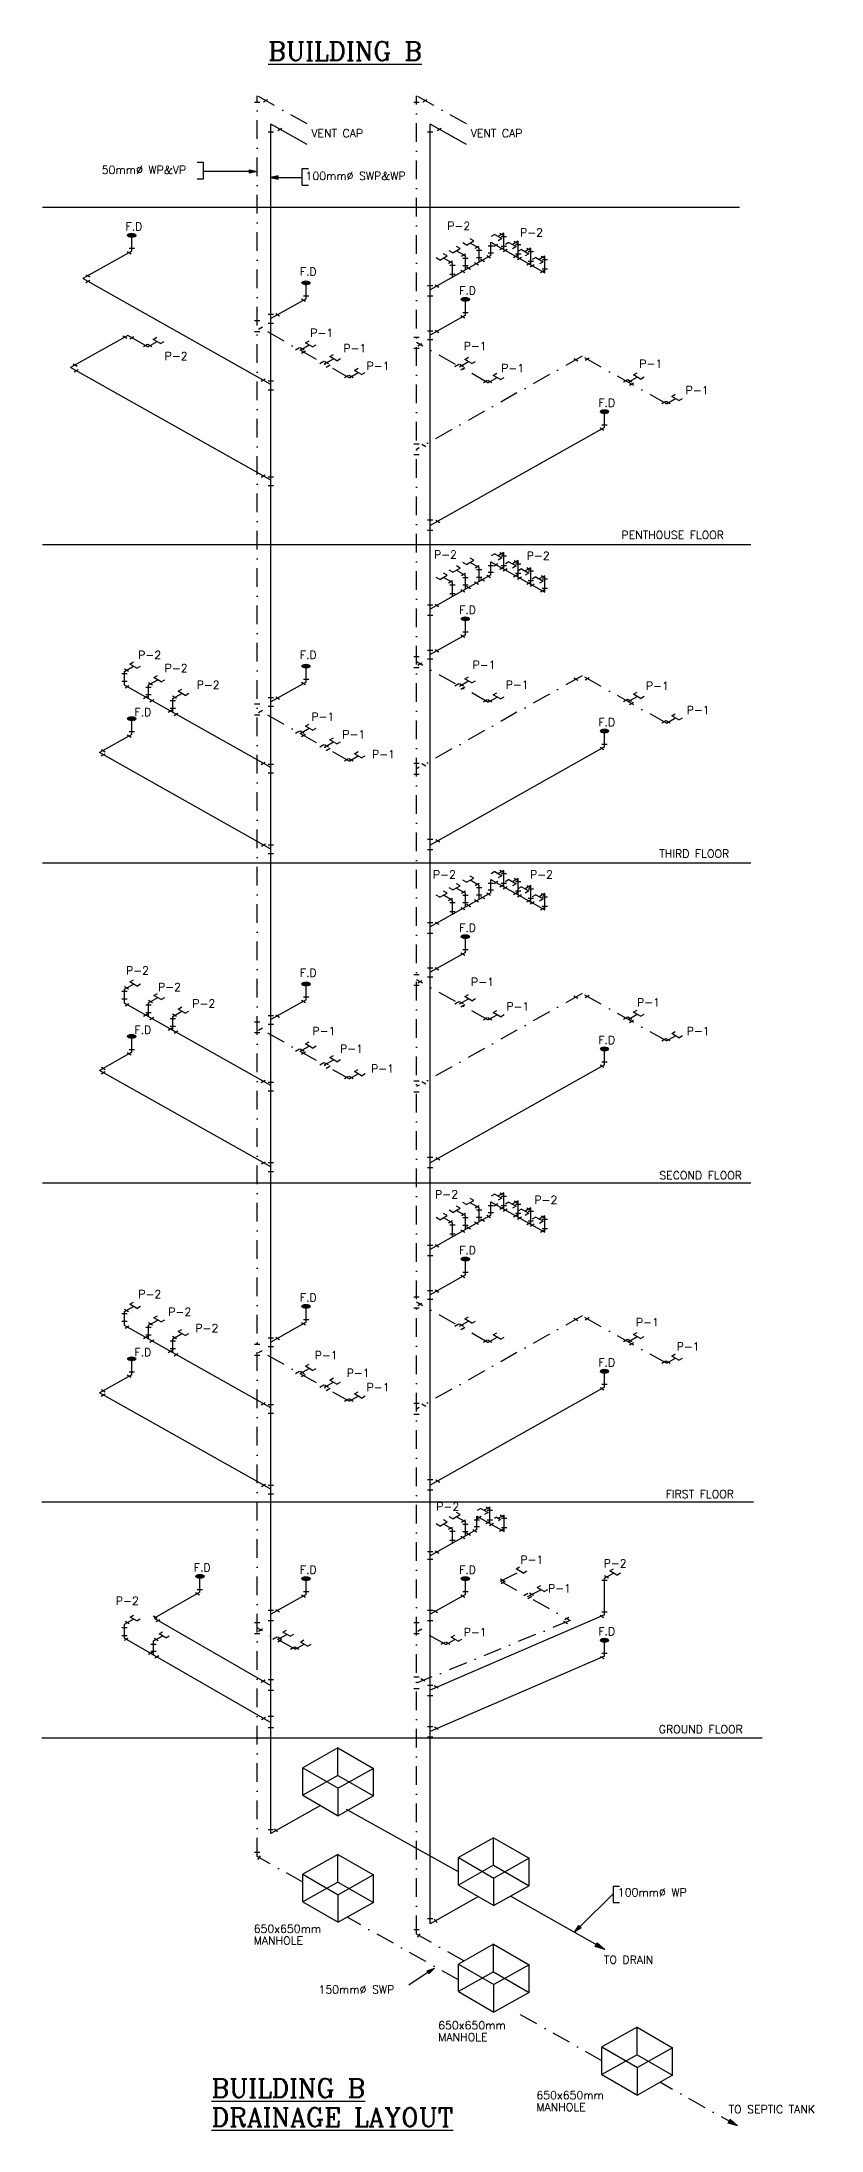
# Model space of a CAD drawing. Extents: x 3065113 to 6433189, y 628544 to 1322066.
# Drawn here: x 3151482 to 3166094, y 628544 to 667699 of the extents above; entities that cross this region are included whole.
import ezdxf

# ---------------------------------------------------------------- set-up
doc = ezdxf.new("R2010")
doc.units = 0
doc.header["$LTSCALE"] = 700
doc.header["$MEASUREMENT"] = 0
doc.linetypes.add('DASHDOT', pattern=[1, 0.5, -0.25, 0, -0.25])
for name, color, linetype in [('DRAINGE', 6, 'CONTINUOUS'), ('W-SUPPLY', 4, 'DASHDOT'), ('WAT-TXT', 8, 'CONTINUOUS')]:
    doc.layers.add(name, color=color, linetype=linetype)
doc.styles.add('ROMANC', font='ROMANC', dxfattribs={"height": 0.2})

msp = doc.modelspace()

# ---------------------------------------------------------------- hatches: boundary and pattern name
at = {"layer": 'DRAINGE'}
h = msp.add_hatch(dxfattribs=at)
h.set_pattern_fill('ANSI32', color=256, scale=70, style=0)
h.set_pattern_definition([(45, (972602.008, 185787.45), (-18.561553, 18.561553), []), (45, (972614.382, 185787.45), (-18.561553, 18.561553), [])])
edge = h.paths.add_edge_path()
edge.add_ellipse((3153168, 664070), major_axis=(77, 0), ratio=0.473513, start_angle=0, end_angle=360)
h = msp.add_hatch(dxfattribs=at)
h.set_pattern_fill('ANSI32', color=256, scale=70, style=0)
h.set_pattern_definition([(45, (975870.008, 184896.103), (-18.561553, 18.561553), []), (45, (975882.382, 184896.103), (-18.561553, 18.561553), [])])
edge = h.paths.add_edge_path()
edge.add_ellipse((3156436, 663179), major_axis=(77, 0), ratio=0.473513, start_angle=0, end_angle=360)
h = msp.add_hatch(dxfattribs=at)
h.set_pattern_fill('ANSI32', color=256, scale=70, style=0)
h.set_pattern_definition([(45, (978857.008, 184586.045), (-18.561553, 18.561553), []), (45, (978869.382, 184586.045), (-18.561553, 18.561553), [])])
edge = h.paths.add_edge_path()
edge.add_ellipse((3159423, 662869), major_axis=(77, 0), ratio=0.473513, start_angle=0, end_angle=360)
h = msp.add_hatch(dxfattribs=at)
h.set_pattern_fill('ANSI32', color=256, scale=70, style=0)
h.set_pattern_definition([(45, (981465.008, 182481.216), (-18.561553, 18.561553), []), (45, (981477.382, 182481.216), (-18.561553, 18.561553), [])])
edge = h.paths.add_edge_path()
edge.add_ellipse((3162031, 660764), major_axis=(77, 0), ratio=0.473513, start_angle=0, end_angle=360)
h = msp.add_hatch(dxfattribs=at)
h.set_pattern_fill('ANSI32', color=256, scale=70, style=0)
h.set_pattern_definition([(45, (978857.008, 178597.633), (-18.561553, 18.561553), []), (45, (978869.382, 178597.633), (-18.561553, 18.561553), [])])
edge = h.paths.add_edge_path()
edge.add_ellipse((3159423, 656880), major_axis=(77, 0), ratio=0.473513, start_angle=0, end_angle=360)
h = msp.add_hatch(dxfattribs=at)
h.set_pattern_fill('ANSI32', color=256, scale=70, style=0)
h.set_pattern_definition([(45, (975870.008, 177710.01), (-18.561553, 18.561553), []), (45, (975882.382, 177710.01), (-18.561553, 18.561553), [])])
edge = h.paths.add_edge_path()
edge.add_ellipse((3156436, 655993), major_axis=(77, 0), ratio=0.473513, start_angle=0, end_angle=360)
h = msp.add_hatch(dxfattribs=at)
h.set_pattern_fill('ANSI32', color=256, scale=70, style=0)
h.set_pattern_definition([(45, (972602.008, 176726.46), (-18.561553, 18.561553), []), (45, (972614.382, 176726.46), (-18.561553, 18.561553), [])])
edge = h.paths.add_edge_path()
edge.add_ellipse((3153168, 655009), major_axis=(77, 0), ratio=0.473513, start_angle=0, end_angle=360)
h = msp.add_hatch(dxfattribs=at)
h.set_pattern_fill('ANSI32', color=256, scale=70, style=0)
h.set_pattern_definition([(45, (981465.008, 176492.804), (-18.561553, 18.561553), []), (45, (981477.382, 176492.804), (-18.561553, 18.561553), [])])
edge = h.paths.add_edge_path()
edge.add_ellipse((3162031, 654776), major_axis=(77, 0), ratio=0.473513, start_angle=0, end_angle=360)
h = msp.add_hatch(dxfattribs=at)
h.set_pattern_fill('ANSI32', color=256, scale=70, style=0)
h.set_pattern_definition([(45, (978857.008, 172639.168), (-18.561553, 18.561553), []), (45, (978869.382, 172639.168), (-18.561553, 18.561553), [])])
edge = h.paths.add_edge_path()
edge.add_ellipse((3159423, 650922), major_axis=(77, 0), ratio=0.473513, start_angle=0, end_angle=360)
h = msp.add_hatch(dxfattribs=at)
h.set_pattern_fill('ANSI32', color=256, scale=70, style=0)
h.set_pattern_definition([(45, (975870.008, 171751.545), (-18.561553, 18.561553), []), (45, (975882.382, 171751.545), (-18.561553, 18.561553), [])])
edge = h.paths.add_edge_path()
edge.add_ellipse((3156436, 650034), major_axis=(77, 0), ratio=0.473513, start_angle=0, end_angle=360)
h = msp.add_hatch(dxfattribs=at)
h.set_pattern_fill('ANSI32', color=256, scale=70, style=0)
h.set_pattern_definition([(45, (972602.008, 170767.995), (-18.561553, 18.561553), []), (45, (972614.382, 170767.995), (-18.561553, 18.561553), [])])
edge = h.paths.add_edge_path()
edge.add_ellipse((3153168, 649051), major_axis=(77, 0), ratio=0.473513, start_angle=0, end_angle=360)
h = msp.add_hatch(dxfattribs=at)
h.set_pattern_fill('ANSI32', color=256, scale=70, style=0)
h.set_pattern_definition([(45, (981465.008, 170534.34), (-18.561553, 18.561553), []), (45, (981477.382, 170534.34), (-18.561553, 18.561553), [])])
edge = h.paths.add_edge_path()
edge.add_ellipse((3162031, 648817), major_axis=(77, 0), ratio=0.473513, start_angle=0, end_angle=360)
h = msp.add_hatch(dxfattribs=at)
h.set_pattern_fill('ANSI32', color=256, scale=70, style=0)
h.set_pattern_definition([(45, (978857.008, 166594.74), (-18.561553, 18.561553), []), (45, (978869.382, 166594.74), (-18.561553, 18.561553), [])])
edge = h.paths.add_edge_path()
edge.add_ellipse((3159423, 644877), major_axis=(77, 0), ratio=0.473513, start_angle=0, end_angle=360)
h = msp.add_hatch(dxfattribs=at)
h.set_pattern_fill('ANSI32', color=256, scale=70, style=0)
h.set_pattern_definition([(45, (975870.008, 165707.116), (-18.561553, 18.561553), []), (45, (975882.382, 165707.116), (-18.561553, 18.561553), [])])
edge = h.paths.add_edge_path()
edge.add_ellipse((3156436, 643990), major_axis=(77, 0), ratio=0.473513, start_angle=0, end_angle=360)
h = msp.add_hatch(dxfattribs=at)
h.set_pattern_fill('ANSI32', color=256, scale=70, style=0)
h.set_pattern_definition([(45, (972602.008, 164723.566), (-18.561553, 18.561553), []), (45, (972614.382, 164723.566), (-18.561553, 18.561553), [])])
edge = h.paths.add_edge_path()
edge.add_ellipse((3153168, 643006), major_axis=(77, 0), ratio=0.473513, start_angle=0, end_angle=360)
h = msp.add_hatch(dxfattribs=at)
h.set_pattern_fill('ANSI32', color=256, scale=70, style=0)
h.set_pattern_definition([(45, (981465.008, 164489.91), (-18.561553, 18.561553), []), (45, (981477.382, 164489.91), (-18.561553, 18.561553), [])])
edge = h.paths.add_edge_path()
edge.add_ellipse((3162031, 642773), major_axis=(77, 0), ratio=0.473513, start_angle=0, end_angle=360)
h = msp.add_hatch(dxfattribs=at)
h.set_pattern_fill('ANSI32', color=256, scale=70, style=0)
h.set_pattern_definition([(45, (973881.98, 160643.922), (-18.561553, 18.561553), []), (45, (973894.353, 160643.922), (-18.561553, 18.561553), [])])
edge = h.paths.add_edge_path()
edge.add_ellipse((3154448, 638927), major_axis=(77, 0), ratio=0.473513, start_angle=0, end_angle=360)
h = msp.add_hatch(dxfattribs=at)
h.set_pattern_fill('ANSI32', color=256, scale=70, style=0)
h.set_pattern_definition([(45, (975870.008, 160602.085), (-18.561553, 18.561553), []), (45, (975882.382, 160602.085), (-18.561553, 18.561553), [])])
edge = h.paths.add_edge_path()
edge.add_ellipse((3156436, 638885), major_axis=(77, 0), ratio=0.473513, start_angle=0, end_angle=360)
h = msp.add_hatch(dxfattribs=at)
h.set_pattern_fill('ANSI32', color=256, scale=70, style=0)
h.set_pattern_definition([(45, (978857.008, 160602.085), (-18.561553, 18.561553), []), (45, (978869.382, 160602.085), (-18.561553, 18.561553), [])])
edge = h.paths.add_edge_path()
edge.add_ellipse((3159423, 638885), major_axis=(77, 0), ratio=0.473513, start_angle=0, end_angle=360)
h = msp.add_hatch(dxfattribs=at)
h.set_pattern_fill('ANSI32', color=256, scale=70, style=0)
h.set_pattern_definition([(45, (981465.008, 159447.763), (-18.561553, 18.561553), []), (45, (981477.382, 159447.763), (-18.561553, 18.561553), [])])
edge = h.paths.add_edge_path()
edge.add_ellipse((3162031, 637730), major_axis=(77, 0), ratio=0.473513, start_angle=0, end_angle=360)

# ---------------------------------------------------------------- linework, layer by layer
for p, q in [((3155775, 634109), (3155775, 666157)), ((3156457, 665773), (3155775, 666157)), ((3155908, 666037), (3155983, 666080)), ((3158762, 632413), (3158762, 666157)), ((3159444, 665773), (3158762, 666157)), ((3158895, 666037), (3158970, 666080)), ((3155726, 666009), (3155825, 666009)), ((3158713, 666009), (3158812, 666009)), ((3159974, 664087), (3159906, 664047)), ((3159974, 664087), (3160108, 664009)), ((3160144, 664110), (3160037, 664050)), ((3160071, 664112), (3160146, 664069)), ((3160144, 663803), (3160144, 664110)), ((3153168, 663773), (3152253, 663258)), ((3153084, 663768), (3153158, 663725)), ((3153118, 663827), (3153218, 663827)), ((3153168, 663773), (3153168, 664034)), ((3159901, 663692), (3158762, 663051)), ((3159081, 663684), (3159013, 663724)), ((3159189, 663743), (3159120, 663782)), ((3159189, 663743), (3159323, 663821)), ((3159423, 663683), (3159252, 663780)), ((3159323, 663821), (3159255, 663860)), ((3159350, 663682), (3159425, 663725)), ((3159446, 663888), (3159378, 663928)), ((3159446, 663888), (3159581, 663966)), ((3159681, 663829), (3159510, 663925)), ((3159581, 663966), (3159513, 664005)), ((3159608, 663827), (3159682, 663870)), ((3159631, 663791), (3159730, 663791)), ((3159681, 663568), (3159681, 663829)), ((3159822, 663689), (3159896, 663646)), ((3159852, 663871), (3159951, 663871)), ((3159852, 663743), (3159951, 663743)), ((3159901, 663692), (3159901, 663939)), ((3159901, 663939), (3160915, 663369)), ((3159960, 663864), (3160034, 663907)), ((3160108, 664009), (3160040, 663970)), ((3160070, 663802), (3160145, 663845)), ((3160095, 664049), (3160194, 664049)), ((3160095, 663870), (3160194, 663870)), ((3160134, 663766), (3160209, 663809)), ((3160240, 663937), (3160172, 663897)), ((3160240, 663937), (3160375, 663859)), ((3160411, 663960), (3160304, 663900)), ((3160375, 663859), (3160307, 663820)), ((3160327, 663657), (3160401, 663701)), ((3160338, 663962), (3160413, 663919)), ((3160361, 663899), (3160461, 663899)), ((3160361, 663725), (3160461, 663725)), ((3160477, 663803), (3160409, 663764)), ((3160411, 663653), (3160411, 663960)), ((3160477, 663803), (3160612, 663726)), ((3160648, 663827), (3160541, 663767)), ((3160612, 663726), (3160544, 663686)), ((3160575, 663828), (3160650, 663785)), ((3160598, 663766), (3160698, 663766)), ((3160648, 663519), (3160648, 663827)), ((3152308, 663332), (3152383, 663289)), ((3158946, 663607), (3158878, 663646)), ((3158946, 663607), (3159081, 663684)), ((3159181, 663547), (3159010, 663643)), ((3159108, 663546), (3159182, 663589)), ((3159131, 663508), (3159230, 663508)), ((3159131, 663340), (3159230, 663340)), ((3159181, 663286), (3159181, 663547)), ((3159339, 663418), (3159413, 663375)), ((3159373, 663645), (3159473, 663645)), ((3159373, 663506), (3159473, 663506)), ((3159423, 663423), (3159423, 663683)), ((3159447, 663479), (3159521, 663435)), ((3159596, 663563), (3159671, 663520)), ((3159631, 663652), (3159730, 663652)), ((3159705, 663624), (3159779, 663581)), ((3160402, 663615), (3160477, 663658)), ((3160574, 663518), (3160649, 663561)), ((3160598, 663587), (3160698, 663587)), ((3160638, 663482), (3160712, 663526)), ((3160744, 663653), (3160676, 663614)), ((3160744, 663653), (3160879, 663575)), ((3160915, 663677), (3160807, 663617)), ((3160879, 663575), (3160810, 663536)), ((3160830, 663374), (3160905, 663417)), ((3160842, 663678), (3160917, 663635)), ((3160865, 663616), (3160964, 663616)), ((3160865, 663442), (3160964, 663442)), ((3160915, 663369), (3160915, 663677)), ((3155775, 661276), (3152253, 663258)), ((3152310, 663183), (3152384, 663227)), ((3156386, 662935), (3156486, 662935)), ((3156436, 662882), (3156436, 663142)), ((3158712, 663132), (3158812, 663132)), ((3158712, 662936), (3158812, 662936)), ((3158854, 663143), (3158928, 663100)), ((3155725, 662591), (3155825, 662591)), ((3156436, 662882), (3155775, 662510)), ((3155867, 662602), (3155941, 662559)), ((3156352, 662877), (3156426, 662834)), ((3159423, 662571), (3158762, 662200)), ((3159339, 662567), (3159413, 662524)), ((3159373, 662625), (3159473, 662625)), ((3159423, 662571), (3159423, 662832)), ((3153094, 662195), (3152022, 661591)), ((3153002, 662185), (3153076, 662142)), ((3153473, 661982), (3153094, 662195)), ((3153130, 662132), (3153205, 662175)), ((3153573, 662119), (3153641, 662158)), ((3155725, 662426), (3155825, 662426)), ((3158712, 662281), (3158812, 662281)), ((3158854, 662292), (3158928, 662249)), ((3153386, 661986), (3153461, 662029)), ((3153546, 661980), (3153471, 662023)), ((3153473, 661982), (3153644, 662078)), ((3153707, 662041), (3153573, 662119)), ((3153707, 662041), (3153775, 662081)), ((3158712, 662116), (3158812, 662116)), ((3155775, 659479), (3152022, 661591)), ((3152072, 661662), (3152147, 661619)), ((3152088, 661512), (3152163, 661555)), ((3155596, 661334), (3155671, 661377)), ((3155725, 661341), (3155825, 661341)), ((3155725, 661176), (3155825, 661176)), ((3162031, 660467), (3162031, 660727)), ((3162031, 660467), (3158762, 658627)), ((3161947, 660462), (3162021, 660419)), ((3161981, 660520), (3162081, 660520)), ((3155596, 659537), (3155671, 659581)), ((3155725, 659544), (3155825, 659544)), ((3155725, 659379), (3155825, 659379)), ((3158712, 658737), (3158812, 658737)), ((3158867, 658729), (3158942, 658686)), ((3158712, 658541), (3158812, 658541)), ((3159189, 657755), (3159323, 657832)), ((3159323, 657832), (3159255, 657872)), ((3159446, 657900), (3159378, 657939)), ((3159446, 657900), (3159581, 657977)), ((3159681, 657840), (3159510, 657936)), ((3159581, 657977), (3159513, 658017)), ((3159608, 657839), (3159682, 657882)), ((3159681, 657579), (3159681, 657840)), ((3159852, 657882), (3159951, 657882)), ((3159901, 657703), (3159901, 657951)), ((3159901, 657951), (3160915, 657381)), ((3159974, 658098), (3159906, 658059)), ((3159960, 657876), (3160034, 657919)), ((3159974, 658098), (3160108, 658021)), ((3160144, 658122), (3160037, 658062)), ((3160108, 658021), (3160040, 657981)), ((3160070, 657813), (3160145, 657856)), ((3160071, 658124), (3160146, 658080)), ((3160095, 658061), (3160194, 658061)), ((3160095, 657882), (3160194, 657882)), ((3160134, 657777), (3160209, 657821)), ((3160144, 657814), (3160144, 658122)), ((3160240, 657948), (3160172, 657909)), ((3160240, 657948), (3160375, 657871)), ((3160411, 657972), (3160304, 657912)), ((3160375, 657871), (3160307, 657831)), ((3160338, 657973), (3160413, 657930)), ((3160361, 657911), (3160461, 657911)), ((3160477, 657815), (3160409, 657775)), ((3160411, 657664), (3160411, 657972)), ((3160477, 657815), (3160612, 657737)), ((3160648, 657839), (3160541, 657778)), ((3160575, 657840), (3160650, 657797)), ((3160648, 657531), (3160648, 657839)), ((3159901, 657703), (3158762, 657062)), ((3158946, 657618), (3158878, 657658)), ((3158946, 657618), (3159081, 657696)), ((3159181, 657559), (3159010, 657655)), ((3159081, 657696), (3159013, 657735)), ((3159108, 657557), (3159182, 657600)), ((3159189, 657755), (3159120, 657794)), ((3159131, 657520), (3159230, 657520)), ((3159181, 657298), (3159181, 657559)), ((3159423, 657695), (3159252, 657791)), ((3159339, 657429), (3159413, 657386)), ((3159350, 657693), (3159425, 657737)), ((3159373, 657657), (3159473, 657657)), ((3159373, 657518), (3159473, 657518)), ((3159423, 657434), (3159423, 657695)), ((3159447, 657490), (3159521, 657447)), ((3159596, 657574), (3159671, 657531)), ((3159631, 657802), (3159730, 657802)), ((3159631, 657663), (3159730, 657663)), ((3159705, 657635), (3159779, 657592)), ((3159822, 657701), (3159896, 657658)), ((3159852, 657754), (3159951, 657754)), ((3160327, 657669), (3160401, 657712)), ((3160361, 657737), (3160461, 657737)), ((3160402, 657626), (3160477, 657670)), ((3160612, 657737), (3160544, 657698)), ((3160574, 657530), (3160649, 657573)), ((3160598, 657778), (3160698, 657778)), ((3160598, 657599), (3160698, 657599)), ((3160638, 657494), (3160712, 657537)), ((3160744, 657665), (3160676, 657625)), ((3160744, 657665), (3160879, 657587)), ((3160915, 657688), (3160807, 657628)), ((3160879, 657587), (3160810, 657548)), ((3160830, 657386), (3160905, 657429)), ((3160842, 657690), (3160917, 657647)), ((3160865, 657628), (3160964, 657628)), ((3160865, 657454), (3160964, 657454)), ((3160915, 657381), (3160915, 657688)), ((3158712, 657143), (3158812, 657143)), ((3158854, 657154), (3158928, 657111)), ((3159131, 657352), (3159230, 657352)), ((3158712, 656947), (3158812, 656947)), ((3159423, 656583), (3159423, 656844)), ((3158712, 656292), (3158812, 656292)), ((3159423, 656583), (3158762, 656211)), ((3158854, 656303), (3158928, 656260)), ((3159339, 656578), (3159413, 656535)), ((3159373, 656637), (3159473, 656637)), ((3152982, 655855), (3153081, 655855)), ((3153105, 655893), (3153030, 655936)), ((3153032, 655894), (3153203, 655991)), ((3153032, 655634), (3153032, 655894)), ((3153132, 656032), (3153200, 656071)), ((3153266, 655954), (3153132, 656032)), ((3153266, 655954), (3153334, 655993)), ((3156436, 655695), (3156436, 655956)), ((3158712, 656127), (3158812, 656127)), ((3152982, 655713), (3153081, 655713)), ((3155775, 654090), (3153032, 655634)), ((3153043, 655585), (3153117, 655628)), ((3153434, 655601), (3153533, 655601)), ((3153557, 655639), (3153482, 655682)), ((3153484, 655640), (3153655, 655736)), ((3153484, 655379), (3153484, 655640)), ((3153584, 655777), (3153652, 655817)), ((3153718, 655700), (3153584, 655777)), ((3153718, 655700), (3153786, 655739)), ((3153937, 655385), (3154108, 655481)), ((3154037, 655522), (3154105, 655562)), ((3154171, 655445), (3154037, 655522)), ((3154171, 655445), (3154239, 655484)), ((3156436, 655695), (3155775, 655324)), ((3156352, 655691), (3156426, 655647)), ((3156386, 655749), (3156486, 655749)), ((3153387, 655389), (3153462, 655432)), ((3153434, 655459), (3153533, 655459)), ((3153506, 655324), (3153580, 655368)), ((3153850, 655128), (3153925, 655172)), ((3153887, 655346), (3153986, 655346)), ((3153887, 655204), (3153986, 655204)), ((3154010, 655384), (3153935, 655427)), ((3153937, 655124), (3153937, 655385)), ((3153961, 655068), (3154035, 655111)), ((3155725, 655405), (3155825, 655405)), ((3155725, 655240), (3155825, 655240)), ((3155867, 655416), (3155941, 655373)), ((3153168, 654712), (3152562, 654371)), ((3153084, 654707), (3153158, 654664)), ((3153118, 654766), (3153218, 654766)), ((3153168, 654712), (3153168, 654973)), ((3162031, 654478), (3162031, 654739)), ((3155775, 652563), (3152562, 654371)), ((3152598, 654309), (3152672, 654352)), ((3152599, 654432), (3152673, 654389)), ((3162031, 654478), (3158762, 652639)), ((3161947, 654473), (3162021, 654430)), ((3161981, 654532), (3162081, 654532)), ((3155596, 654148), (3155671, 654191)), ((3155725, 654155), (3155825, 654155)), ((3155725, 653990), (3155825, 653990)), ((3158712, 652749), (3158812, 652749)), ((3158867, 652740), (3158942, 652697)), ((3155604, 652617), (3155678, 652660)), ((3155725, 652643), (3155825, 652643)), ((3155725, 652478), (3155825, 652478)), ((3158712, 652553), (3158812, 652553)), ((3159446, 651941), (3159378, 651981)), ((3159446, 651941), (3159581, 652019)), ((3159681, 651882), (3159510, 651978)), ((3159581, 652019), (3159513, 652058)), ((3159901, 651745), (3159901, 651993)), ((3159901, 651993), (3160915, 651422)), ((3159974, 652140), (3159906, 652100)), ((3159960, 651917), (3160034, 651960)), ((3159974, 652140), (3160108, 652062)), ((3160144, 652164), (3160037, 652103)), ((3160108, 652062), (3160040, 652023)), ((3160071, 652165), (3160146, 652122)), ((3160095, 652103), (3160194, 652103)), ((3160144, 651856), (3160144, 652164)), ((3160240, 651990), (3160172, 651950)), ((3160240, 651990), (3160375, 651912)), ((3160411, 652014), (3160304, 651953)), ((3160338, 652015), (3160413, 651972)), ((3160361, 651953), (3160461, 651953)), ((3160411, 651706), (3160411, 652014)), ((3159901, 651745), (3158762, 651104)), ((3158946, 651660), (3158878, 651699)), ((3158946, 651660), (3159081, 651737)), ((3159181, 651600), (3159010, 651696)), ((3159081, 651737), (3159013, 651777)), ((3159108, 651599), (3159182, 651642)), ((3159189, 651796), (3159120, 651835)), ((3159131, 651561), (3159230, 651561)), ((3159181, 651339), (3159181, 651600)), ((3159189, 651796), (3159323, 651874)), ((3159423, 651736), (3159252, 651833)), ((3159323, 651874), (3159255, 651913)), ((3159350, 651735), (3159425, 651778)), ((3159373, 651698), (3159473, 651698)), ((3159373, 651559), (3159473, 651559)), ((3159423, 651476), (3159423, 651736)), ((3159596, 651616), (3159671, 651573)), ((3159608, 651880), (3159682, 651923)), ((3159631, 651844), (3159730, 651844)), ((3159631, 651705), (3159730, 651705)), ((3159681, 651621), (3159681, 651882)), ((3159705, 651677), (3159779, 651634)), ((3159822, 651743), (3159896, 651699)), ((3159852, 651924), (3159951, 651924)), ((3159852, 651796), (3159951, 651796)), ((3160070, 651855), (3160145, 651898)), ((3160095, 651924), (3160194, 651924)), ((3160134, 651819), (3160209, 651862)), ((3160375, 651912), (3160307, 651873)), ((3160327, 651711), (3160401, 651754)), ((3160361, 651779), (3160461, 651779)), ((3160402, 651668), (3160477, 651711)), ((3160477, 651856), (3160409, 651817)), ((3160477, 651856), (3160612, 651779)), ((3160648, 651880), (3160541, 651820)), ((3160612, 651779), (3160544, 651739)), ((3160574, 651571), (3160649, 651614)), ((3160575, 651882), (3160650, 651838)), ((3160598, 651819), (3160698, 651819)), ((3160598, 651640), (3160698, 651640)), ((3160638, 651536), (3160712, 651579)), ((3160648, 651572), (3160648, 651880)), ((3160744, 651706), (3160676, 651667)), ((3160744, 651706), (3160879, 651629)), ((3160915, 651730), (3160807, 651670)), ((3160879, 651629), (3160810, 651589)), ((3160842, 651732), (3160917, 651688)), ((3160865, 651669), (3160964, 651669)), ((3160915, 651422), (3160915, 651730)), ((3158712, 651185), (3158812, 651185)), ((3158854, 651196), (3158928, 651153)), ((3159131, 651393), (3159230, 651393)), ((3159339, 651471), (3159413, 651428)), ((3159447, 651532), (3159521, 651489)), ((3160830, 651427), (3160905, 651470)), ((3160865, 651495), (3160964, 651495)), ((3158712, 650989), (3158812, 650989)), ((3159423, 650625), (3159423, 650885)), ((3159423, 650625), (3158762, 650253)), ((3159339, 650620), (3159413, 650577)), ((3159373, 650678), (3159473, 650678)), ((3153032, 649936), (3153203, 650032)), ((3153132, 650073), (3153200, 650113)), ((3153266, 649996), (3153132, 650073)), ((3153266, 649996), (3153334, 650035)), ((3156436, 649737), (3156436, 649998)), ((3158712, 650334), (3158812, 650334)), ((3158712, 650169), (3158812, 650169)), ((3158854, 650345), (3158928, 650302)), ((3152982, 649897), (3153081, 649897)), ((3152982, 649755), (3153081, 649755)), ((3153105, 649934), (3153030, 649978)), ((3153032, 649675), (3153032, 649936)), ((3155775, 648131), (3153032, 649675)), ((3153043, 649627), (3153117, 649670)), ((3153434, 649643), (3153533, 649643)), ((3153557, 649680), (3153482, 649723)), ((3153484, 649682), (3153655, 649778)), ((3153484, 649421), (3153484, 649682)), ((3153584, 649819), (3153652, 649858)), ((3153718, 649741), (3153584, 649819)), ((3153718, 649741), (3153786, 649781)), ((3154037, 649564), (3154105, 649603)), ((3156436, 649737), (3155775, 649365)), ((3156352, 649732), (3156426, 649689)), ((3156386, 649791), (3156486, 649791)), ((3153387, 649431), (3153462, 649474)), ((3153434, 649501), (3153533, 649501)), ((3153506, 649366), (3153580, 649409)), ((3153850, 649170), (3153925, 649213)), ((3153887, 649388), (3153986, 649388)), ((3153887, 649246), (3153986, 649246)), ((3154010, 649425), (3153935, 649468)), ((3153937, 649427), (3154108, 649523)), ((3153937, 649166), (3153937, 649427)), ((3154171, 649486), (3154037, 649564)), ((3154171, 649486), (3154239, 649526)), ((3155725, 649446), (3155825, 649446)), ((3155725, 649281), (3155825, 649281)), ((3155867, 649457), (3155941, 649414)), ((3153118, 648808), (3153218, 648808)), ((3153168, 648753), (3153168, 649014)), ((3153961, 649110), (3154035, 649153)), ((3153168, 648753), (3152562, 648413)), ((3152599, 648474), (3152673, 648431)), ((3153084, 648749), (3153158, 648705)), ((3162031, 648520), (3158762, 646680)), ((3161947, 648515), (3162021, 648472)), ((3161981, 648574), (3162081, 648574)), ((3162031, 648520), (3162031, 648781)), ((3155775, 646605), (3152562, 648413)), ((3152598, 648350), (3152672, 648394)), ((3155596, 648189), (3155671, 648233)), ((3155725, 648196), (3155825, 648196)), ((3155725, 648031), (3155825, 648031)), ((3155604, 646659), (3155678, 646702)), ((3155725, 646684), (3155825, 646684)), ((3155725, 646519), (3155825, 646519)), ((3158712, 646790), (3158812, 646790)), ((3158712, 646594), (3158812, 646594)), ((3158867, 646782), (3158942, 646739)), ((3159974, 646095), (3159906, 646056)), ((3159974, 646095), (3160108, 646018)), ((3160144, 646119), (3160037, 646059)), ((3160071, 646121), (3160146, 646078)), ((3160144, 645811), (3160144, 646119)), ((3159901, 645700), (3158762, 645059)), ((3158946, 645615), (3159081, 645693)), ((3159081, 645693), (3159013, 645732)), ((3159189, 645752), (3159120, 645791)), ((3159189, 645752), (3159323, 645829)), ((3159423, 645692), (3159252, 645788)), ((3159323, 645829), (3159255, 645869)), ((3159350, 645691), (3159425, 645734)), ((3159446, 645897), (3159378, 645936)), ((3159423, 645431), (3159423, 645692)), ((3159446, 645897), (3159581, 645974)), ((3159681, 645837), (3159510, 645933)), ((3159581, 645974), (3159513, 646014)), ((3159608, 645836), (3159682, 645879)), ((3159631, 645799), (3159730, 645799)), ((3159681, 645576), (3159681, 645837)), ((3159822, 645698), (3159896, 645655)), ((3159852, 645879), (3159951, 645879)), ((3159852, 645751), (3159951, 645751)), ((3159901, 645700), (3159901, 645948)), ((3159901, 645948), (3160915, 645378)), ((3159960, 645873), (3160034, 645916)), ((3160108, 646018), (3160040, 645978)), ((3160070, 645810), (3160145, 645854)), ((3160095, 646058), (3160194, 646058)), ((3160095, 645879), (3160194, 645879)), ((3160134, 645775), (3160209, 645818)), ((3160240, 645945), (3160172, 645906)), ((3160240, 645945), (3160375, 645868)), ((3160411, 645969), (3160304, 645909)), ((3160375, 645868), (3160307, 645828)), ((3160327, 645666), (3160401, 645709)), ((3160338, 645971), (3160413, 645927)), ((3160361, 645908), (3160461, 645908)), ((3160361, 645734), (3160461, 645734)), ((3160477, 645812), (3160409, 645772)), ((3160411, 645661), (3160411, 645969)), ((3160477, 645812), (3160612, 645734)), ((3160648, 645836), (3160541, 645775)), ((3160612, 645734), (3160544, 645695)), ((3160575, 645837), (3160650, 645794)), ((3160598, 645775), (3160698, 645775)), ((3160648, 645528), (3160648, 645836)), ((3160915, 645686), (3160807, 645625)), ((3160842, 645687), (3160917, 645644)), ((3160915, 645378), (3160915, 645686)), ((3158946, 645615), (3158878, 645655)), ((3159181, 645556), (3159010, 645652)), ((3159108, 645554), (3159182, 645597)), ((3159131, 645517), (3159230, 645517)), ((3159131, 645349), (3159230, 645349)), ((3159181, 645295), (3159181, 645556)), ((3159339, 645426), (3159413, 645383)), ((3159373, 645654), (3159473, 645654)), ((3159373, 645515), (3159473, 645515)), ((3159447, 645487), (3159521, 645444)), ((3159596, 645572), (3159671, 645528)), ((3159631, 645660), (3159730, 645660)), ((3159705, 645632), (3159779, 645589)), ((3160402, 645624), (3160477, 645667)), ((3160574, 645527), (3160649, 645570)), ((3160598, 645596), (3160698, 645596)), ((3160638, 645491), (3160712, 645534)), ((3160744, 645662), (3160676, 645622)), ((3160744, 645662), (3160879, 645584)), ((3160879, 645584), (3160810, 645545)), ((3160830, 645383), (3160905, 645426)), ((3160865, 645625), (3160964, 645625)), ((3160865, 645451), (3160964, 645451)), ((3158712, 645140), (3158812, 645140)), ((3158712, 644944), (3158812, 644944)), ((3158854, 645151), (3158928, 645108)), ((3159423, 644580), (3158762, 644208)), ((3159339, 644575), (3159413, 644532)), ((3159373, 644634), (3159473, 644634)), ((3159423, 644580), (3159423, 644841)), ((3158712, 644289), (3158812, 644289)), ((3158712, 644124), (3158812, 644124)), ((3158854, 644300), (3158928, 644257)), ((3152982, 643853), (3153081, 643853)), ((3153105, 643890), (3153030, 643933)), ((3153032, 643892), (3153203, 643988)), ((3153032, 643631), (3153032, 643892)), ((3153132, 644029), (3153200, 644068)), ((3153266, 643951), (3153132, 644029)), ((3153266, 643951), (3153334, 643991)), ((3153484, 643637), (3153655, 643733)), ((3153584, 643774), (3153652, 643814)), ((3153718, 643697), (3153584, 643774)), ((3153718, 643697), (3153786, 643736)), ((3156386, 643746), (3156486, 643746)), ((3156436, 643693), (3156436, 643953)), ((3152982, 643711), (3153081, 643711)), ((3155775, 642087), (3153032, 643631)), ((3153043, 643582), (3153117, 643625)), ((3153387, 643386), (3153462, 643430)), ((3153434, 643598), (3153533, 643598)), ((3153434, 643456), (3153533, 643456)), ((3153557, 643636), (3153482, 643679)), ((3153484, 643376), (3153484, 643637)), ((3153506, 643321), (3153580, 643365)), ((3153887, 643343), (3153986, 643343)), ((3154010, 643381), (3153935, 643424)), ((3153937, 643382), (3154108, 643478)), ((3153937, 643121), (3153937, 643382)), ((3154037, 643520), (3154105, 643559)), ((3154171, 643442), (3154037, 643520)), ((3154171, 643442), (3154239, 643481)), ((3155725, 643402), (3155825, 643402)), ((3156436, 643693), (3155775, 643321)), ((3155867, 643413), (3155941, 643370)), ((3156352, 643688), (3156426, 643645)), ((3153168, 642709), (3153168, 642970)), ((3153850, 643126), (3153925, 643169)), ((3153887, 643201), (3153986, 643201)), ((3153961, 643065), (3154035, 643109)), ((3155725, 643237), (3155825, 643237)), ((3153168, 642709), (3152562, 642368)), ((3153084, 642704), (3153158, 642661)), ((3153118, 642763), (3153218, 642763)), ((3162031, 642475), (3162031, 642736)), ((3155775, 640560), (3152562, 642368)), ((3152598, 642306), (3152672, 642349)), ((3152599, 642429), (3152673, 642386)), ((3155596, 642145), (3155671, 642188)), ((3155725, 642152), (3155825, 642152)), ((3162031, 642475), (3158762, 640636)), ((3161947, 642470), (3162021, 642427)), ((3161981, 642529), (3162081, 642529)), ((3155725, 641987), (3155825, 641987)), ((3155604, 640614), (3155678, 640658)), ((3155725, 640640), (3155825, 640640)), ((3158712, 640746), (3158812, 640746)), ((3158867, 640737), (3158942, 640694)), ((3155725, 640475), (3155825, 640475)), ((3158712, 640550), (3158812, 640550)), ((3159712, 640203), (3159644, 640164)), ((3159712, 640203), (3159847, 640126)), ((3159883, 640227), (3159776, 640167)), ((3159810, 640229), (3159885, 640186)), ((3159883, 639919), (3159883, 640227)), ((3159640, 639809), (3158762, 639315)), ((3158946, 639871), (3158878, 639910)), ((3158946, 639871), (3159081, 639948)), ((3159181, 639811), (3159010, 639907)), ((3159081, 639948), (3159013, 639988)), ((3159108, 639810), (3159182, 639853)), ((3159189, 640007), (3159120, 640046)), ((3159181, 639550), (3159181, 639811)), ((3159189, 640007), (3159323, 640085)), ((3159423, 639947), (3159252, 640044)), ((3159323, 640085), (3159255, 640124)), ((3159350, 639946), (3159425, 639989)), ((3159373, 639909), (3159473, 639909)), ((3159423, 639687), (3159423, 639947)), ((3159560, 639806), (3159635, 639763)), ((3159590, 639988), (3159690, 639988)), ((3159590, 639860), (3159690, 639860)), ((3159640, 639809), (3159640, 640056)), ((3159640, 640056), (3160150, 639769)), ((3159642, 640013), (3159716, 640056)), ((3159847, 640126), (3159779, 640086)), ((3159809, 639919), (3159884, 639962)), ((3159833, 640166), (3159933, 640166)), ((3159833, 639987), (3159933, 639987)), ((3159873, 639883), (3159947, 639926)), ((3160009, 640036), (3159971, 640014)), ((3160009, 640036), (3160084, 639993)), ((3160150, 640077), (3160042, 640017)), ((3160084, 639993), (3160046, 639971)), ((3160065, 639774), (3160140, 639817)), ((3160077, 640079), (3160151, 640036)), ((3160100, 640016), (3160199, 640016)), ((3160100, 639842), (3160199, 639842)), ((3160150, 639769), (3160150, 640077)), ((3159131, 639772), (3159230, 639772)), ((3159131, 639604), (3159230, 639604)), ((3159339, 639682), (3159413, 639639)), ((3159373, 639770), (3159473, 639770)), ((3159447, 639743), (3159521, 639699)), ((3158712, 639396), (3158812, 639396)), ((3158712, 639252), (3158812, 639252)), ((3158854, 639407), (3158928, 639364)), ((3162131, 639031), (3162199, 639070)), ((3162265, 638953), (3162131, 639031)), ((3154448, 638629), (3153587, 638145)), ((3154398, 638683), (3154497, 638683)), ((3154448, 638629), (3154448, 638890)), ((3156386, 638641), (3156486, 638641)), ((3156436, 638588), (3156436, 638848)), ((3159373, 638641), (3159473, 638641)), ((3159423, 638588), (3159423, 638848)), ((3161981, 638855), (3162081, 638855)), ((3162104, 638892), (3162029, 638935)), ((3162031, 638894), (3162202, 638990)), ((3162031, 638207), (3162031, 638894)), ((3162265, 638953), (3162333, 638993)), ((3154364, 638625), (3154438, 638581)), ((3155725, 638297), (3155825, 638297)), ((3156436, 638588), (3155775, 638216)), ((3155867, 638308), (3155941, 638265)), ((3156352, 638583), (3156426, 638540)), ((3158712, 638297), (3158812, 638297)), ((3159423, 638588), (3158762, 638216)), ((3158826, 638294), (3158900, 638251)), ((3159339, 638583), (3159413, 638540)), ((3161981, 638261), (3162081, 638261)), ((3152984, 637972), (3153083, 637972)), ((3153034, 638030), (3153204, 638127)), ((3153034, 637770), (3153034, 638030)), ((3153119, 638036), (3153044, 638079)), ((3153137, 638165), (3153201, 638203)), ((3153264, 638092), (3153137, 638165)), ((3153264, 638092), (3153328, 638129)), ((3153648, 638137), (3153573, 638180)), ((3153587, 638145), (3155775, 636882)), ((3153627, 638079), (3153701, 638122)), ((3153681, 637851), (3153746, 637888)), ((3153808, 637778), (3153681, 637851)), ((3155725, 638101), (3155825, 638101)), ((3158712, 638101), (3158812, 638101)), ((3162031, 638207), (3158762, 636793)), ((3161947, 638202), (3162021, 638159)), ((3152984, 637821), (3153083, 637821)), ((3153030, 637729), (3153104, 637772)), ((3153034, 637770), (3155775, 636187)), ((3153482, 637468), (3153556, 637511)), ((3153528, 637657), (3153627, 637657)), ((3153528, 637526), (3153627, 637526)), ((3153578, 637716), (3153749, 637812)), ((3153578, 637455), (3153578, 637716)), ((3153663, 637721), (3153588, 637765)), ((3153808, 637778), (3153873, 637815)), ((3161981, 637487), (3162081, 637487)), ((3162031, 637433), (3162031, 637694)), ((3153600, 637400), (3153674, 637443)), ((3162031, 637433), (3158762, 636019)), ((3161947, 637428), (3162021, 637385)), ((3155594, 636943), (3155668, 636987)), ((3155725, 636993), (3155825, 636993)), ((3155725, 636791), (3155825, 636791)), ((3158712, 636888), (3158812, 636888)), ((3158712, 636692), (3158812, 636692)), ((3158840, 636880), (3158915, 636837)), ((3155604, 636242), (3155679, 636285)), ((3155725, 636308), (3155825, 636308)), ((3155725, 636096), (3155825, 636096)), ((3158712, 636115), (3158812, 636115)), ((3158712, 635919), (3158812, 635919)), ((3158841, 636106), (3158915, 636063)), ((3156706, 634633), (3155775, 634109)), ((3159292, 633389), (3157193, 634556)), ((3155825, 634176), (3155725, 634176)), ((3155844, 634194), (3155900, 634135)), ((3159668, 632923), (3158762, 632413)), ((3162034, 631935), (3160267, 632929)), ((3158812, 632508), (3158712, 632508)), ((3158835, 632499), (3158891, 632440))]:
    msp.add_line(p, q, dxfattribs=at)
msp.add_lwpolyline([(3162034, 631935), (3161856, 631989), (3161895, 632059)], close=True, dxfattribs=at)
for centre in [(3153168, 664070), (3156436, 663179), (3159423, 662869), (3162031, 660764), (3159423, 656880), (3156436, 655993), (3153168, 655009), (3162031, 654776), (3159423, 650922), (3156436, 650034), (3153168, 649051), (3162031, 648817), (3159423, 644877), (3156436, 643990), (3153168, 643006), (3162031, 642773), (3154448, 638927), (3156436, 638885), (3159423, 638885), (3162031, 637730)]:
    msp.add_ellipse(centre, major_axis=(77, 0), ratio=0.473513, dxfattribs=at)
msp.add_solid([(3161856, 631989), (3161895, 632059), (3162034, 631935)], dxfattribs=at)
at = {"layer": 'W-SUPPLY', "color": 3}
for p, q in [((3155470, 666565), (3155569, 666565)), ((3155519, 633677), (3155519, 666687)), ((3156457, 666159), (3155519, 666687)), ((3155637, 666576), (3155712, 666619)), ((3158457, 666565), (3158556, 666565)), ((3158506, 632220), (3158506, 666687)), ((3159444, 666159), (3158506, 666687)), ((3158624, 666576), (3158699, 666619)), ((3155569, 662465), (3155469, 662465)), ((3155569, 662260), (3155469, 662260)), ((3157244, 661400), (3155519, 662371)), ((3155545, 662311), (3155619, 662354)), ((3158556, 662155), (3158456, 662155)), ((3156238, 661921), (3156313, 661965)), ((3156398, 661916), (3156323, 661959)), ((3156325, 661917), (3156496, 662014)), ((3156350, 661861), (3156425, 661904)), ((3156425, 662055), (3156493, 662094)), ((3156559, 661977), (3156425, 662055)), ((3156559, 661977), (3156627, 662016)), ((3156781, 661661), (3156951, 661757)), ((3156880, 661798), (3156949, 661837)), ((3157015, 661720), (3156880, 661798)), ((3157015, 661720), (3157083, 661760)), ((3158556, 661950), (3158456, 661950)), ((3159846, 661307), (3158506, 662061)), ((3161610, 661802), (3158506, 660056)), ((3158532, 662001), (3158606, 662044)), ((3159412, 661744), (3159480, 661784)), ((3159546, 661667), (3159412, 661744)), ((3161458, 661760), (3161533, 661717)), ((3163190, 660913), (3161610, 661802)), ((3161667, 661728), (3161742, 661771)), ((3156694, 661665), (3156769, 661708)), ((3156854, 661659), (3156779, 661702)), ((3156813, 661600), (3156888, 661643)), ((3157158, 661404), (3157233, 661447)), ((3157317, 661398), (3157242, 661442)), ((3157244, 661400), (3157415, 661496)), ((3157344, 661537), (3157412, 661577)), ((3157478, 661460), (3157344, 661537)), ((3157478, 661460), (3157547, 661499)), ((3159225, 661611), (3159300, 661654)), ((3159385, 661606), (3159310, 661649)), ((3159312, 661607), (3159483, 661703)), ((3159337, 661550), (3159412, 661594)), ((3159546, 661667), (3159614, 661706)), ((3159760, 661311), (3159834, 661354)), ((3159919, 661305), (3159844, 661348)), ((3159846, 661307), (3160017, 661403)), ((3159946, 661444), (3160014, 661483)), ((3160080, 661366), (3159946, 661444)), ((3160080, 661366), (3160148, 661406)), ((3162386, 661321), (3162461, 661364)), ((3162546, 661315), (3162471, 661358)), ((3162473, 661317), (3162644, 661413)), ((3162572, 661454), (3162641, 661493)), ((3162707, 661376), (3162572, 661454)), ((3162707, 661376), (3162775, 661416)), ((3162498, 661260), (3162573, 661303)), ((3163104, 660917), (3163178, 660960)), ((3163263, 660912), (3163188, 660955)), ((3163190, 660913), (3163361, 661009)), ((3163290, 661050), (3163358, 661090)), ((3163424, 660973), (3163290, 661050)), ((3163424, 660973), (3163492, 661012)), ((3158556, 660157), (3158456, 660157)), ((3158556, 659952), (3158456, 659952)), ((3158605, 660154), (3158680, 660111)), ((3158556, 656166), (3158456, 656166)), ((3158556, 655961), (3158456, 655961)), ((3159846, 655318), (3158506, 656072)), ((3158532, 656012), (3158606, 656055)), ((3161610, 655814), (3158506, 654067)), ((3159225, 655623), (3159300, 655666)), ((3159385, 655617), (3159310, 655660)), ((3159312, 655619), (3159483, 655715)), ((3159337, 655562), (3159412, 655605)), ((3159412, 655756), (3159480, 655795)), ((3159546, 655678), (3159412, 655756)), ((3159546, 655678), (3159614, 655718)), ((3159946, 655455), (3160014, 655495)), ((3161458, 655771), (3161533, 655728)), ((3163190, 654925), (3161610, 655814)), ((3161667, 655739), (3161742, 655782)), ((3162572, 655466), (3162641, 655505)), ((3162707, 655388), (3162572, 655466)), ((3155569, 655279), (3155469, 655279)), ((3155569, 655074), (3155469, 655074)), ((3157244, 654214), (3155519, 655185)), ((3155545, 655125), (3155619, 655168)), ((3159760, 655322), (3159834, 655365)), ((3159919, 655317), (3159844, 655360)), ((3159846, 655318), (3160017, 655414)), ((3160080, 655378), (3159946, 655455)), ((3160080, 655378), (3160148, 655417)), ((3162386, 655332), (3162461, 655376)), ((3162546, 655327), (3162471, 655370)), ((3162473, 655328), (3162644, 655425)), ((3162498, 655272), (3162573, 655315)), ((3162707, 655388), (3162775, 655427)), ((3163290, 655062), (3163358, 655101)), ((3156238, 654735), (3156313, 654778)), ((3156398, 654730), (3156323, 654773)), ((3156325, 654731), (3156496, 654827)), ((3156350, 654674), (3156425, 654718)), ((3156425, 654868), (3156493, 654908)), ((3156559, 654791), (3156425, 654868)), ((3156559, 654791), (3156627, 654830)), ((3163104, 654929), (3163178, 654972)), ((3163263, 654923), (3163188, 654966)), ((3163190, 654925), (3163361, 655021)), ((3163424, 654984), (3163290, 655062)), ((3163424, 654984), (3163492, 655024)), ((3156694, 654479), (3156769, 654522)), ((3156854, 654473), (3156779, 654516)), ((3156781, 654475), (3156951, 654571)), ((3156813, 654414), (3156888, 654457)), ((3156880, 654612), (3156949, 654651)), ((3157015, 654534), (3156880, 654612)), ((3157015, 654534), (3157083, 654574)), ((3157244, 654214), (3157415, 654310)), ((3157344, 654351), (3157412, 654390)), ((3157478, 654273), (3157344, 654351)), ((3157478, 654273), (3157547, 654313)), ((3157158, 654218), (3157233, 654261)), ((3157317, 654212), (3157242, 654255)), ((3158556, 654169), (3158456, 654169)), ((3158556, 653964), (3158456, 653964)), ((3158605, 654166), (3158680, 654123)), ((3158556, 650208), (3158456, 650208)), ((3158556, 650003), (3158456, 650003)), ((3159846, 649360), (3158506, 650114)), ((3158532, 650054), (3158606, 650097)), ((3161610, 649855), (3158506, 648109)), ((3159225, 649664), (3159300, 649708)), ((3159385, 649659), (3159310, 649702)), ((3159312, 649660), (3159483, 649757)), ((3159337, 649604), (3159412, 649647)), ((3159412, 649798), (3159480, 649837)), ((3159546, 649720), (3159412, 649798)), ((3159546, 649720), (3159614, 649759)), ((3161458, 649813), (3161533, 649770)), ((3163190, 648966), (3161610, 649855)), ((3161667, 649781), (3161742, 649824)), ((3155569, 649320), (3155469, 649320)), ((3157244, 648255), (3155519, 649226)), ((3155545, 649166), (3155619, 649209)), ((3159760, 649364), (3159834, 649407)), ((3159919, 649358), (3159844, 649401)), ((3159846, 649360), (3160017, 649456)), ((3159946, 649497), (3160014, 649536)), ((3160080, 649419), (3159946, 649497)), ((3160080, 649419), (3160148, 649459)), ((3162386, 649374), (3162461, 649417)), ((3162546, 649368), (3162471, 649411)), ((3162473, 649370), (3162644, 649466)), ((3162498, 649313), (3162573, 649356)), ((3162572, 649507), (3162641, 649546)), ((3162707, 649429), (3162572, 649507)), ((3162707, 649429), (3162775, 649469)), ((3155569, 649115), (3155469, 649115)), ((3156238, 648777), (3156313, 648820)), ((3156398, 648771), (3156323, 648814)), ((3156325, 648773), (3156496, 648869)), ((3156425, 648910), (3156493, 648949)), ((3156559, 648832), (3156425, 648910)), ((3156559, 648832), (3156627, 648872)), ((3163104, 648970), (3163178, 649013)), ((3163263, 648965), (3163188, 649008)), ((3163190, 648966), (3163361, 649062)), ((3163290, 649103), (3163358, 649143)), ((3163424, 649026), (3163290, 649103)), ((3163424, 649026), (3163492, 649065)), ((3156350, 648716), (3156425, 648759)), ((3156694, 648520), (3156769, 648563)), ((3156854, 648515), (3156779, 648558)), ((3156781, 648516), (3156951, 648612)), ((3156813, 648455), (3156888, 648499)), ((3156880, 648654), (3156949, 648693)), ((3157015, 648576), (3156880, 648654)), ((3157015, 648576), (3157083, 648615)), ((3157344, 648393), (3157412, 648432)), ((3157158, 648259), (3157233, 648303)), ((3157317, 648254), (3157242, 648297)), ((3157244, 648255), (3157415, 648352)), ((3157478, 648315), (3157344, 648393)), ((3157478, 648315), (3157547, 648354)), ((3158556, 648210), (3158456, 648210)), ((3158605, 648207), (3158680, 648164)), ((3158556, 648005), (3158456, 648005)), ((3158556, 644163), (3158456, 644163)), ((3158556, 643958), (3158456, 643958)), ((3159846, 643315), (3158506, 644069)), ((3161610, 643811), (3158506, 642064)), ((3158532, 644009), (3158606, 644052)), ((3159412, 643753), (3159480, 643793)), ((3159546, 643676), (3159412, 643753)), ((3161458, 643768), (3161533, 643725)), ((3163190, 642922), (3161610, 643811)), ((3161667, 643736), (3161742, 643779)), ((3159225, 643620), (3159300, 643663)), ((3159385, 643614), (3159310, 643658)), ((3159312, 643616), (3159483, 643712)), ((3159337, 643559), (3159412, 643602)), ((3159546, 643676), (3159614, 643715)), ((3159760, 643319), (3159834, 643363)), ((3159919, 643314), (3159844, 643357)), ((3159846, 643315), (3160017, 643412)), ((3159946, 643453), (3160014, 643492)), ((3160080, 643375), (3159946, 643453)), ((3160080, 643375), (3160148, 643414)), ((3162386, 643330), (3162461, 643373)), ((3162546, 643324), (3162471, 643367)), ((3162473, 643325), (3162644, 643422)), ((3162572, 643463), (3162641, 643502)), ((3162707, 643385), (3162572, 643463)), ((3162707, 643385), (3162775, 643424)), ((3155569, 643276), (3155469, 643276)), ((3155569, 643071), (3155469, 643071)), ((3157244, 642211), (3155519, 643182)), ((3155545, 643122), (3155619, 643165)), ((3162498, 643269), (3162573, 643312)), ((3163104, 642926), (3163178, 642969)), ((3163263, 642920), (3163188, 642963)), ((3163190, 642922), (3163361, 643018)), ((3163290, 643059), (3163358, 643098)), ((3163424, 642981), (3163290, 643059)), ((3163424, 642981), (3163492, 643021)), ((3156238, 642732), (3156313, 642776)), ((3156398, 642727), (3156323, 642770)), ((3156325, 642728), (3156496, 642825)), ((3156350, 642672), (3156425, 642715)), ((3156425, 642866), (3156493, 642905)), ((3156559, 642788), (3156425, 642866)), ((3156559, 642788), (3156627, 642827)), ((3156781, 642472), (3156951, 642568)), ((3156880, 642609), (3156949, 642648)), ((3157015, 642531), (3156880, 642609)), ((3157015, 642531), (3157083, 642571)), ((3156694, 642476), (3156769, 642519)), ((3156854, 642470), (3156779, 642513)), ((3156813, 642411), (3156888, 642454)), ((3157158, 642215), (3157233, 642258)), ((3157317, 642209), (3157242, 642253)), ((3157244, 642211), (3157415, 642307)), ((3157344, 642348), (3157412, 642388)), ((3157478, 642271), (3157344, 642348)), ((3157478, 642271), (3157547, 642310)), ((3158556, 642166), (3158456, 642166)), ((3158605, 642163), (3158680, 642120)), ((3158556, 641961), (3158456, 641961)), ((3160079, 638838), (3160446, 639024)), ((3160372, 639067), (3160440, 639106)), ((3160507, 638989), (3160372, 639067)), ((3160507, 638989), (3160575, 639029)), ((3160079, 638838), (3161386, 638102)), ((3160156, 638832), (3160081, 638875)), ((3160169, 638830), (3160094, 638787)), ((3160589, 638551), (3160839, 638677)), ((3160767, 638718), (3160836, 638758)), ((3160902, 638641), (3160767, 638718)), ((3160902, 638641), (3160970, 638680)), ((3160592, 638608), (3160518, 638564)), ((3160670, 638549), (3160595, 638506)), ((3160698, 638569), (3160624, 638613)), ((3155569, 638057), (3155469, 638057)), ((3155569, 637852), (3155469, 637852)), ((3156229, 637560), (3155519, 637960)), ((3155545, 637903), (3155619, 637946)), ((3156002, 637881), (3156070, 637921)), ((3156137, 637804), (3156002, 637881)), ((3158556, 638057), (3158456, 638057)), ((3158556, 637852), (3158456, 637852)), ((3161386, 638102), (3158506, 636924)), ((3159056, 637650), (3158506, 637960)), ((3158532, 637903), (3158606, 637946)), ((3161260, 638088), (3161335, 638045)), ((3161362, 638158), (3161287, 638115)), ((3155816, 637748), (3155891, 637791)), ((3155975, 637742), (3155901, 637786)), ((3155902, 637744), (3156073, 637840)), ((3155906, 637698), (3155980, 637741)), ((3156137, 637804), (3156205, 637843)), ((3156143, 637564), (3156218, 637607)), ((3156302, 637559), (3156227, 637602)), ((3156229, 637560), (3156400, 637656)), ((3156329, 637697), (3156397, 637737)), ((3156463, 637620), (3156329, 637697)), ((3156463, 637620), (3156532, 637659)), ((3158969, 637654), (3159044, 637697)), ((3159129, 637649), (3159054, 637692)), ((3159056, 637650), (3159227, 637746)), ((3159156, 637788), (3159224, 637827)), ((3159290, 637710), (3159156, 637788)), ((3159290, 637710), (3159358, 637749)), ((3158556, 637039), (3158456, 637039)), ((3158556, 636821), (3158456, 636821)), ((3158590, 637014), (3158665, 636971)), ((3155569, 633750), (3155469, 633750)), ((3156375, 633195), (3155519, 633677)), ((3155535, 633622), (3155585, 633686)), ((3159292, 631361), (3157208, 632536)), ((3158556, 632299), (3158456, 632299)), ((3159397, 631717), (3158506, 632220)), ((3158529, 632161), (3158578, 632225)), ((3161982, 629847), (3160166, 630874)), ((3164527, 628623), (3163071, 629442))]:
    msp.add_line(p, q, dxfattribs=at)
at = {"layer": 'W-SUPPLY', "color": 5, "linetype": 'Continuous'}
for p, q in [((3157033, 635711), (3156375, 635341)), ((3157033, 635711), (3157699, 635327)), ((3157033, 635195), (3157033, 635711)), ((3156375, 634825), (3156375, 635341)), ((3156375, 635341), (3157041, 634956)), ((3157033, 635195), (3156375, 634825)), ((3157033, 635195), (3157699, 634811)), ((3157699, 635327), (3157041, 634956)), ((3157699, 634811), (3157699, 635327)), ((3156375, 634825), (3157041, 634440)), ((3157041, 634440), (3157041, 634956)), ((3157699, 634811), (3157041, 634440)), ((3159951, 634027), (3159292, 633656)), ((3159951, 634027), (3160617, 633642)), ((3159951, 633511), (3159951, 634027)), ((3157033, 633713), (3156375, 633343)), ((3157033, 633713), (3157699, 633329)), ((3157033, 633197), (3157033, 633713)), ((3159292, 633140), (3159292, 633656)), ((3159292, 633656), (3159959, 633271)), ((3160617, 633642), (3159959, 633271)), ((3160617, 633126), (3160617, 633642)), ((3156375, 632827), (3156375, 633343)), ((3156375, 633343), (3157041, 632958)), ((3157033, 633197), (3156375, 632827)), ((3157033, 633197), (3157699, 632813)), ((3157699, 633329), (3157041, 632958)), ((3157699, 632813), (3157699, 633329)), ((3159951, 633511), (3159292, 633140)), ((3159951, 633511), (3160617, 633126)), ((3159959, 632755), (3159959, 633271)), ((3156375, 632827), (3157041, 632442)), ((3157041, 632442), (3157041, 632958)), ((3157699, 632813), (3157041, 632442)), ((3159292, 633140), (3159959, 632755)), ((3160617, 633126), (3159959, 632755)), ((3159951, 632029), (3159292, 631658)), ((3159951, 632029), (3160617, 631644)), ((3159951, 631513), (3159951, 632029)), ((3159292, 631142), (3159292, 631658)), ((3159292, 631658), (3159959, 631273)), ((3160617, 631644), (3159959, 631273)), ((3160617, 631128), (3160617, 631644)), ((3159951, 631513), (3159292, 631142)), ((3159951, 631513), (3160617, 631128)), ((3159959, 630757), (3159959, 631273)), ((3159292, 631142), (3159959, 630757)), ((3160617, 631128), (3159959, 630757)), ((3162641, 630476), (3161982, 630105)), ((3162641, 630476), (3163307, 630091)), ((3162641, 629960), (3162641, 630476)), ((3161982, 629589), (3161982, 630105)), ((3161982, 630105), (3162648, 629720)), ((3163307, 630091), (3162648, 629720)), ((3163307, 629575), (3163307, 630091)), ((3162641, 629960), (3161982, 629589)), ((3162641, 629960), (3163307, 629575)), ((3162648, 629204), (3162648, 629720)), ((3161982, 629589), (3162648, 629204)), ((3163307, 629575), (3162648, 629204))]:
    msp.add_line(p, q, dxfattribs=at)
at = {"layer": 'W-SUPPLY', "color": 3}
msp.add_lwpolyline([(3164527, 628623), (3164348, 628678), (3164387, 628748)], close=True, dxfattribs=at)
msp.add_solid([(3164348, 628678), (3164387, 628748), (3164527, 628623)], dxfattribs=at)
at = {"layer": 'WAT-TXT', "color": 7}
for p, q in [((3154515, 665433), (3154396, 665433)), ((3154515, 665123), (3154515, 665433)), ((3155378, 665265), (3154515, 665265)), ((3156362, 665012), (3156362, 665322)), ((3156362, 665322), (3156481, 665322)), ((3154515, 665123), (3154396, 665123)), ((3155914, 665154), (3156362, 665154)), ((3156362, 665012), (3156481, 665012)), ((3151493, 664596), (3164559, 664596)), ((3151493, 658272), (3164772, 658272)), ((3151493, 652307), (3164772, 652307)), ((3151493, 646305), (3164772, 646305)), ((3151482, 640327), (3164823, 640327)), ((3151482, 635903), (3164988, 635903)), ((3161574, 632362), (3162185, 632972)), ((3162194, 633121), (3162194, 632811)), ((3162194, 633121), (3162313, 633121)), ((3162194, 632811), (3162313, 632811)), ((3158726, 631507), (3158363, 631262))]:
    msp.add_line(p, q, dxfattribs=at)
for points in [[(3155519, 665265), (3155378, 665234), (3155378, 665296)], [(3155773, 665154), (3155914, 665123), (3155914, 665185)], [(3161475, 632263), (3161552, 632384), (3161596, 632340)], [(3158844, 631583), (3158742, 631481), (3158709, 631533)]]:
    msp.add_lwpolyline(points, close=True, dxfattribs=at)
for points in [[(3155378, 665234), (3155378, 665296), (3155519, 665265)], [(3155914, 665123), (3155914, 665185), (3155773, 665154)], [(3161552, 632384), (3161596, 632340), (3161475, 632263)], [(3158742, 631481), (3158709, 631533), (3158844, 631583)]]:
    msp.add_solid(points, dxfattribs=at)

# ---------------------------------------------------------------- texts
at = {"layer": 'WAT-TXT', "color": 7, "style": 'ROMANC'}
for s, height, p in [('%%UBUILDING B', 350, (3155729, 667349)), ('VENT CAP', 150, (3156535, 665909)), ('VENT CAP', 150, (3159522, 665909)), ('50mm%%c WP&VP', 150, (3152606, 665221)), ('100mm%%c SWP&WP', 150, (3156426, 665110)), ('F.D', 150, (3153052, 664161)), ('P-2', 150, (3159083, 664171)), ('P-2', 150, (3160448, 664047)), ('F.D', 150, (3156320, 663314)), ('F.D', 150, (3159307, 662960)), ('P-1', 150, (3156515, 662167)), ('P-2', 150, (3153785, 661731)), ('P-1', 150, (3157136, 661877)), ('P-1', 150, (3159391, 661919)), ('P-1', 150, (3162681, 661588)), ('P-1', 150, (3157570, 661546)), ('P-1', 150, (3160095, 661505)), ('F.D', 150, (3161915, 660855)), ('P-1', 150, (3163551, 661091)), ('PENTHOUSE FLOOR', 150, (3162349, 658377)), ('P-2', 150, (3158834, 658009)), ('P-2', 150, (3160573, 657988)), ('F.D', 150, (3159307, 656972)), ('P-2', 150, (3153289, 656127)), ('F.D', 150, (3156320, 656128)), ('P-2', 150, (3153785, 655879)), ('P-1', 150, (3159557, 655942)), ('P-2', 150, (3154385, 655568)), ('P-1', 150, (3160178, 655570)), ('P-1', 150, (3162806, 655549)), ('F.D', 150, (3153220, 655056)), ('P-1', 150, (3156536, 654970)), ('P-1', 150, (3163571, 655094)), ('P-1', 150, (3157115, 654639)), ('F.D', 150, (3161915, 654867)), ('P-1', 150, (3157674, 654267)), ('THIRD FLOOR', 150, (3163058, 652403)), ('P-2', 150, (3158814, 652011)), ('P-2', 150, (3160635, 652011)), ('F.D', 150, (3159307, 651013)), ('P-2', 150, (3153061, 650212)), ('P-2', 150, (3153661, 649902)), ('F.D', 150, (3156320, 650170)), ('P-1', 150, (3159527, 649997)), ('P-2', 150, (3154303, 649592)), ('P-1', 150, (3160191, 649538)), ('P-1', 150, (3162640, 649614)), ('F.D', 150, (3153220, 649098)), ('P-1', 150, (3156556, 649077)), ('P-1', 150, (3163571, 649077)), ('P-1', 150, (3157074, 648746)), ('F.D', 150, (3161915, 648908)), ('P-1', 150, (3157653, 648373)), ('SECOND FLOOR', 150, (3163058, 646372)), ('P-2', 150, (3158855, 646014)), ('P-2', 150, (3160717, 645911)), ('F.D', 150, (3159307, 644969)), ('P-2', 150, (3153291, 644144)), ('F.D', 150, (3156320, 644081)), ('P-2', 150, (3153852, 643812)), ('P-1', 150, (3162619, 643617)), ('P-2', 150, (3154362, 643506)), ('F.D', 150, (3153220, 643053)), ('P-1', 150, (3156598, 642997)), ('F.D', 150, (3161915, 642864)), ('P-1', 150, (3163385, 643162)), ('P-1', 150, (3157198, 642666)), ('P-1', 150, (3157570, 642397)), ('P-2', 150, (3158876, 640162)), ('FIRST FLOOR', 150, (3163178, 640395)), ('F.D', 150, (3154332, 639018)), ('F.D', 150, (3156320, 638976)), ('F.D', 150, (3159307, 638976)), ('P-1', 150, (3160454, 639165)), ('P-2', 150, (3162016, 639096)), ('P-1', 150, (3160971, 638627)), ('P-2', 150, (3152870, 638393)), ('P-1', 150, (3159391, 637806)), ('F.D', 150, (3161915, 637822)), ('GROUND FLOOR', 150, (3163048, 635987)), ('100mm%%c WP ', 150, (3162281, 632927)), ('650x650mm', 150, (3155454, 632245)), ('MANHOLE', 150, (3155454, 632023)), ('TO DRAIN', 150, (3162020, 631666)), ('150mm%%c SWP ', 150, (3156669, 631106)), ('650x650mm', 150, (3158913, 630436)), ('MANHOLE', 150, (3158913, 630214)), ('%%UBUILDING B', 350, (3154663, 629160)), ('650x650mm', 150, (3160753, 629126)), ('%%UDRAINAGE LAYOUT', 350, (3154663, 628614)), ('MANHOLE', 150, (3160753, 628904)), ('TO SEPTIC TANK', 150, (3164358, 628862))]:
    msp.add_text(s, height=height, dxfattribs=at).set_placement(p)

doc.saveas('drawing.dxf')
